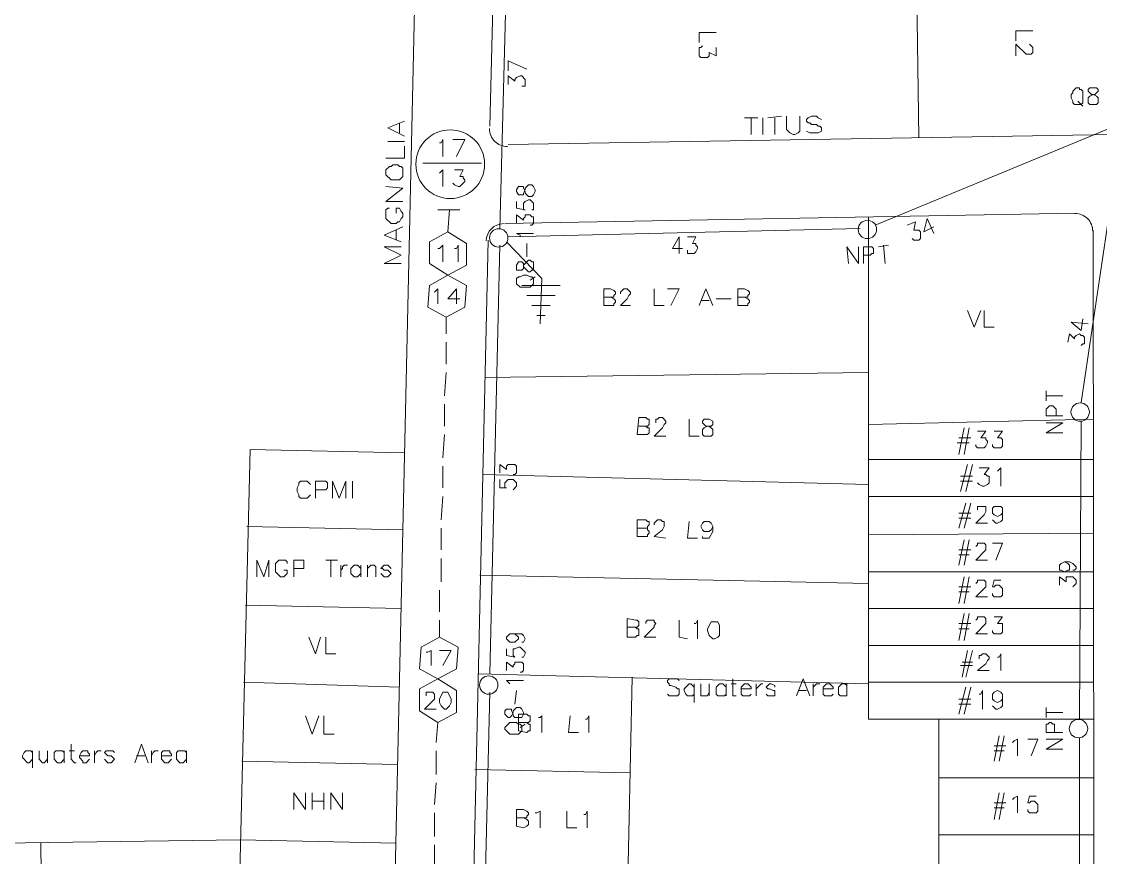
# Model space of a CAD drawing. Header units: millimetres. Extents: x 5.9 to 40.1, y 2 to 30.5.
# Drawn here: x 23.906 to 26.885, y 12.857 to 15.166 of the extents above; entities that cross this region are included whole.
import ezdxf

# ---------------------------------------------------------------- set-up
doc = ezdxf.new("R2010")
doc.units = ezdxf.units.MM
for name, color, linetype, true_color in [('PDF_S31$Cable-565', 23, 'Continuous', 0xdd8a6e), ('PDF_S31$LOTS', 254, 'Continuous', 0xdcdcdc), ('PDF_S31$ROAD', 8, 'Continuous', 0x808080), ('PDF_S31$SDU', 157, 'Continuous', 0x396472), ('PDF_S31$Symbols-EndOfLine', 15, 'Continuous', 0x954a4a), ('PDF_S31$Symbols-Ground', 12, 'Continuous', 0xb80000)]:
    doc.layers.add(name, color=color, linetype=linetype, true_color=true_color)
for name, color, linetype in [('PDF_S31$NAME-LANDMARK', 7, 'Continuous'), ('PDF_S31$NAME-ROAD', 7, 'Continuous'), ('PDF_S31$Passives-TapOffs', 7, 'Continuous'), ('PDF_S31$POLE', 7, 'Continuous'), ('PDF_S31$STRAND', 7, 'Continuous'), ('PDF_S31$Symbols-SelfTerminating', 7, 'Continuous')]:
    doc.layers.add(name, color=color, linetype=linetype)

msp = doc.modelspace()

# ---------------------------------------------------------------- linework, layer by layer
at = {"layer": 'PDF_S31$Cable-565', "lineweight": 13}
for points in [[(25.0787, 14.3033), (25.0787, 14.3496)], [(25.0787, 14.22), (25.0787, 14.2802)], [(25.0741, 14.1321), (25.0787, 14.1969)], [(25.0741, 14.0489), (25.0741, 14.109)], [(25.0695, 13.9609), (25.0741, 14.0257)], [(25.0695, 13.8777), (25.0695, 13.9378)], [(25.0648, 13.7897), (25.0695, 13.8545)], [(25.0648, 13.7065), (25.0648, 13.7666)], [(25.0648, 13.6185), (25.0648, 13.6833)], [(25.0602, 13.5353), (25.0602, 13.5954)], [(25.0602, 13.4658), (25.0602, 13.5121)], [(25.0509, 13.1743), (25.0556, 13.2299)], [(25.0509, 13.0864), (25.0509, 13.1512)], [(25.0463, 13.0031), (25.0509, 13.0633)], [(25.0463, 12.9152), (25.0463, 12.98)], [(25.0463, 12.8319), (25.0463, 12.8921)]]:
    msp.add_lwpolyline(points, dxfattribs=at)
at = {"layer": 'PDF_S31$LOTS', "lineweight": 0}
for points in [[(26.3835, 14.8447), (26.3743, 15.4971)], [(26.2447, 14.6272), (26.2447, 13.2391), (26.8647, 13.2391)], [(26.2447, 14.1969), (25.1851, 14.183)], [(26.8647, 14.0674), (26.2447, 14.0535)], [(24.5003, 12.4757), (24.5373, 13.9841), (24.963, 13.9748)], [(26.8647, 13.9563), (26.2447, 13.9563)], [(25.1805, 13.9147), (26.2447, 13.8869)], [(26.8647, 13.8545), (26.2447, 13.8545)], [(24.9584, 13.762), (24.5281, 13.7712)], [(26.8647, 13.7527), (26.2447, 13.7481)], [(26.8647, 13.6463), (26.2447, 13.6463)], [(25.1712, 13.637), (26.2447, 13.6139)], [(24.9538, 13.5445), (24.5235, 13.5538)], [(26.8647, 13.5445), (26.2447, 13.5445)], [(26.8647, 13.4427), (26.2447, 13.4427)], [(25.1666, 13.3641), (26.2447, 13.3363)], [(25.5692, 12.2998), (25.583, 12.9245), (25.5923, 13.3548)], [(24.9491, 13.327), (24.5188, 13.3409)], [(26.8647, 13.3409), (26.2447, 13.3409)], [(26.439, 13.2391), (26.439, 11.0135), (26.1244, 11.0135), (26.1429, 10.2732)], [(24.9445, 13.1142), (24.5142, 13.1234)], [(25.1574, 13.1003), (25.5877, 13.0911)], [(26.8647, 13.0772), (26.439, 13.0772)], [(24.9399, 12.8967), (24.5096, 12.906), (22.8577, 12.8828)], [(26.8647, 12.9199), (26.439, 12.9199)], [(23.9636, 12.471), (23.959, 12.8967)]]:
    msp.add_lwpolyline(points, dxfattribs=at)
at = {"layer": 'PDF_S31$NAME-LANDMARK', "lineweight": 0}
for points in [[(25.6895, 13.3085), (25.6941, 13.3039), (25.7172, 13.3039), (25.7219, 13.3085), (25.7219, 13.3224), (25.7172, 13.3224), (25.7126, 13.327), (25.6987, 13.3317), (25.6941, 13.3317), (25.6941, 13.3363), (25.6895, 13.3409), (25.6895, 13.3455), (25.6941, 13.3502), (25.7172, 13.3502), (25.7219, 13.3455)], [(25.8792, 13.3039), (25.8699, 13.3039), (25.8699, 13.3502)], [(26.0458, 13.3039), (26.0643, 13.3502), (26.0828, 13.3039)], [(25.7635, 13.3085), (25.7589, 13.3039), (25.745, 13.3039), (25.7404, 13.3085), (25.7357, 13.3178), (25.7357, 13.3224), (25.7496, 13.3363), (25.7542, 13.3363), (25.7635, 13.327)], [(25.7635, 13.2854), (25.7635, 13.3363)], [(25.8051, 13.3132), (25.8005, 13.3039), (25.782, 13.3039), (25.782, 13.3363)], [(25.8051, 13.3039), (25.8051, 13.3363)], [(25.8514, 13.3085), (25.8468, 13.3039), (25.8283, 13.3039), (25.8237, 13.3085), (25.8237, 13.327), (25.8329, 13.3363), (25.8422, 13.3363), (25.8514, 13.327)], [(25.8514, 13.3039), (25.8514, 13.3363)], [(25.8792, 13.3363), (25.8653, 13.3363)], [(25.9208, 13.3085), (25.9162, 13.3039), (25.8977, 13.3039), (25.8931, 13.3085), (25.8931, 13.3224), (25.8931, 13.327), (25.9023, 13.3363), (25.9116, 13.3363), (25.9208, 13.327), (25.9208, 13.3224), (25.8931, 13.3224)], [(25.9347, 13.3039), (25.9347, 13.3363)], [(25.9347, 13.3224), (25.9486, 13.3363), (25.9532, 13.3363)], [(25.9625, 13.3085), (25.9671, 13.3039), (25.9856, 13.3039), (25.9856, 13.3178), (25.981, 13.3178), (25.9717, 13.3224), (25.9671, 13.3224), (25.9625, 13.327), (25.9717, 13.3363), (25.9763, 13.3363), (25.9856, 13.3317), (25.9856, 13.327)], [(26.092, 13.3039), (26.092, 13.3363)], [(26.092, 13.3224), (26.092, 13.327), (26.1013, 13.3363), (26.1105, 13.3363)], [(26.1475, 13.3085), (26.1429, 13.3039), (26.1244, 13.3039), (26.1198, 13.3085), (26.1198, 13.3224), (26.1198, 13.327), (26.129, 13.3363), (26.1383, 13.3363), (26.1475, 13.327), (26.1475, 13.3224), (26.1198, 13.3224)], [(26.1846, 13.3039), (26.1661, 13.3039), (26.1614, 13.3085), (26.1614, 13.327), (26.1707, 13.3363), (26.1799, 13.3363), (26.1846, 13.3317), (26.1846, 13.327)], [(26.1846, 13.3085), (26.1846, 13.3039), (26.1846, 13.3363)], [(26.0735, 13.3178), (26.0504, 13.3178)], [(24.0561, 13.1188), (24.0515, 13.1188), (24.0423, 13.1281), (24.0423, 13.1697)], [(24.2181, 13.1188), (24.2366, 13.1697), (24.2551, 13.1188)], [(23.9358, 13.1281), (23.9266, 13.1188), (23.922, 13.1188), (23.9081, 13.1327), (23.9081, 13.1373), (23.9127, 13.1466), (23.9173, 13.1512), (23.9312, 13.1512), (23.9358, 13.1466)], [(23.9358, 13.1049), (23.9358, 13.1512)], [(23.9775, 13.1281), (23.9682, 13.1188), (23.9636, 13.1188), (23.9543, 13.1281), (23.9543, 13.1512)], [(23.9775, 13.1188), (23.9775, 13.1512)], [(24.0237, 13.1281), (24.0145, 13.1188), (24.0052, 13.1188), (23.996, 13.1281), (23.996, 13.1466), (24.0006, 13.1512), (24.0191, 13.1512), (24.0237, 13.1466)], [(24.0237, 13.1188), (24.0237, 13.1512)], [(24.0515, 13.1512), (24.0376, 13.1512)], [(24.0932, 13.1281), (24.0839, 13.1188), (24.0746, 13.1188), (24.0746, 13.1234), (24.0654, 13.1327), (24.0654, 13.1373), (24.07, 13.1466), (24.0746, 13.1512), (24.0885, 13.1512), (24.0885, 13.1466), (24.0932, 13.142), (24.0932, 13.1373), (24.0654, 13.1373)], [(24.107, 13.1188), (24.107, 13.1512)], [(24.107, 13.1373), (24.1117, 13.1466), (24.1163, 13.1512), (24.1255, 13.1512)], [(24.1348, 13.1281), (24.144, 13.1188), (24.1533, 13.1188), (24.1626, 13.1281), (24.1533, 13.1373), (24.144, 13.1373), (24.1348, 13.1466), (24.1394, 13.1512), (24.1579, 13.1512), (24.1626, 13.1466)], [(24.2644, 13.1188), (24.2644, 13.1512)], [(24.2644, 13.1373), (24.269, 13.1466), (24.2736, 13.1512), (24.2829, 13.1512)], [(24.3199, 13.1281), (24.3106, 13.1188), (24.3014, 13.1188), (24.2921, 13.1281), (24.2921, 13.1373), (24.2921, 13.1466), (24.2967, 13.1512), (24.3152, 13.1512), (24.3152, 13.1466), (24.3199, 13.142), (24.3199, 13.1373), (24.2921, 13.1373)], [(24.3615, 13.1281), (24.3523, 13.1188), (24.343, 13.1188), (24.3338, 13.1281), (24.3338, 13.1466), (24.3384, 13.1512), (24.3569, 13.1512), (24.3615, 13.1466)], [(24.3615, 13.1188), (24.3615, 13.1512)], [(24.2458, 13.1373), (24.2227, 13.1373)]]:
    msp.add_lwpolyline(points, dxfattribs=at)
at = {"layer": 'PDF_S31$NAME-ROAD', "lineweight": 9}
for points in [[(25.9393, 14.9002), (25.9023, 14.9002)], [(25.9208, 14.854), (25.9208, 14.9002)], [(25.9532, 14.854), (25.9532, 14.9002)], [(26.0041, 14.9048), (25.9671, 14.9002)], [(25.9856, 14.854), (25.9856, 14.9002)], [(26.055, 14.9048), (26.055, 14.8632), (26.0504, 14.8586), (26.0411, 14.854), (26.0365, 14.854), (26.0272, 14.8586), (26.018, 14.8678), (26.018, 14.9048)], [(26.1152, 14.8956), (26.1059, 14.9002), (26.1013, 14.9048), (26.0874, 14.9048), (26.0781, 14.9002), (26.0735, 14.8956), (26.0735, 14.891), (26.0781, 14.8863), (26.0828, 14.8863), (26.0874, 14.8817), (26.1013, 14.8817), (26.1059, 14.8771), (26.1105, 14.8771), (26.1152, 14.8725), (26.1152, 14.8632), (26.1059, 14.8586), (26.0828, 14.8586), (26.0735, 14.8632)], [(24.963, 14.8493), (24.9168, 14.8725), (24.963, 14.891)], [(24.9491, 14.8863), (24.9491, 14.8586)], [(24.963, 14.8216), (24.963, 14.7892), (24.9121, 14.7892)], [(24.963, 14.8354), (24.9168, 14.8354)], [(24.9584, 14.6689), (24.9121, 14.6689), (24.9584, 14.7059), (24.9121, 14.7105)], [(24.9399, 14.6365), (24.9399, 14.6504), (24.9491, 14.6504), (24.9538, 14.6411), (24.9584, 14.6365), (24.9584, 14.6272), (24.9538, 14.6226), (24.9491, 14.6133), (24.9445, 14.6133), (24.9399, 14.6087), (24.926, 14.6087), (24.9121, 14.6226), (24.9121, 14.6457), (24.9168, 14.6504), (24.9214, 14.6504)], [(24.9538, 14.5578), (24.9075, 14.5763), (24.9584, 14.5995)], [(24.9399, 14.5902), (24.9399, 14.5624)], [(24.9538, 14.4977), (24.9075, 14.4977), (24.9538, 14.5208), (24.9075, 14.5439), (24.9538, 14.5439)]]:
    msp.add_lwpolyline(points, dxfattribs=at)
msp.add_lwpolyline([(24.9121, 14.7429), (24.9121, 14.7568), (24.9214, 14.766), (24.926, 14.766), (24.9306, 14.7707), (24.9445, 14.7707), (24.9491, 14.766), (24.9538, 14.766), (24.9584, 14.7614), (24.9584, 14.7383), (24.9491, 14.729), (24.926, 14.729)], close=True, dxfattribs=at)
at = {"layer": 'PDF_S31$Passives-TapOffs', "lineweight": 9}
for points in [[(25.0324, 14.5578), (25.0833, 14.5856), (25.1342, 14.5532), (25.1342, 14.493), (25.0833, 14.4653), (25.0324, 14.4977)], [(25.0324, 14.4375), (25.0833, 14.4653), (25.1342, 14.4375), (25.1296, 14.3774), (25.0787, 14.3496), (25.0278, 14.3774)], [(25.0093, 13.4381), (25.0602, 13.4658), (25.1111, 13.4381), (25.1065, 13.3779), (25.0556, 13.3502), (25.0047, 13.3779)], [(25.0047, 13.3224), (25.0556, 13.3502), (25.1065, 13.3178), (25.1065, 13.2576), (25.0556, 13.2299), (25.0047, 13.2623)], [(25.0695, 13.3132), (25.0833, 13.3132), (25.0926, 13.2946), (25.0926, 13.2854), (25.088, 13.2761), (25.0787, 13.2669), (25.0741, 13.2669), (25.0648, 13.2761), (25.0602, 13.2854), (25.0602, 13.2946)]]:
    msp.add_lwpolyline(points, close=True, dxfattribs=at)
for points in [[(25.0556, 14.5393), (25.0602, 14.5393), (25.0695, 14.5486), (25.0695, 14.5023)], [(25.1018, 14.5393), (25.1065, 14.5393), (25.1111, 14.5486), (25.1111, 14.5023)], [(25.0463, 14.419), (25.0556, 14.4283), (25.0556, 14.3866)], [(25.1157, 14.4005), (25.0833, 14.4005), (25.1065, 14.4283), (25.1065, 14.3866)], [(25.0232, 13.4242), (25.0278, 13.4242), (25.0371, 13.4288), (25.0371, 13.3872)], [(25.0602, 13.4288), (25.0926, 13.4288), (25.0695, 13.3872)], [(25.0232, 13.3039), (25.0232, 13.3132), (25.0417, 13.3132), (25.0463, 13.3085), (25.0463, 13.2946), (25.0186, 13.2669), (25.0509, 13.2669)]]:
    msp.add_lwpolyline(points, dxfattribs=at)
at = {"layer": 'PDF_S31$POLE', "lineweight": 0}
for points in [[(26.8185, 14.9835), (26.8277, 14.9835), (26.8277, 14.9789), (26.8323, 14.9789), (26.837, 14.9743), (26.837, 14.9419), (26.8323, 14.9372), (26.8138, 14.9372), (26.8092, 14.9419), (26.8092, 14.9465), (26.8046, 14.9557), (26.8046, 14.965), (26.8092, 14.9696), (26.8092, 14.9743)], [(26.8555, 14.9835), (26.874, 14.9835), (26.8786, 14.9789), (26.8786, 14.9743), (26.8694, 14.965), (26.8647, 14.965), (26.8555, 14.9604), (26.8509, 14.9557), (26.8509, 14.9419), (26.8555, 14.9372), (26.874, 14.9372), (26.8786, 14.9419), (26.8786, 14.9557), (26.874, 14.9604), (26.8647, 14.965), (26.8601, 14.965), (26.8509, 14.9743), (26.8509, 14.9789)], [(25.273, 14.6966), (25.273, 14.7013), (25.2777, 14.7105), (25.2915, 14.7105), (25.2915, 14.7059), (25.2962, 14.6966), (25.2962, 14.692), (25.3054, 14.6828), (25.3147, 14.6828), (25.3193, 14.6874), (25.3239, 14.6966), (25.3239, 14.7013), (25.3193, 14.7105), (25.3147, 14.7151), (25.3054, 14.7151), (25.2962, 14.7059), (25.2962, 14.7013), (25.2915, 14.692), (25.2915, 14.6874), (25.2777, 14.6874)], [(25.273, 14.4792), (25.273, 14.493), (25.2777, 14.5023), (25.2869, 14.5023), (25.2915, 14.4977), (25.2915, 14.4884), (25.3054, 14.4745), (25.3101, 14.4745), (25.3147, 14.4792), (25.3193, 14.4792), (25.3193, 14.5023), (25.3147, 14.5023), (25.3101, 14.5069), (25.3054, 14.5069), (25.2915, 14.493), (25.2915, 14.4838), (25.2869, 14.4792)], [(25.273, 14.4421), (25.273, 14.456), (25.2777, 14.4607), (25.2823, 14.4607), (25.2915, 14.4653), (25.3008, 14.4653), (25.3101, 14.4607), (25.3147, 14.4607), (25.3193, 14.456), (25.3193, 14.4421), (25.3101, 14.4329), (25.2823, 14.4329)], [(25.2407, 13.253), (25.2407, 13.2623), (25.2453, 13.2669), (25.2592, 13.2669), (25.2592, 13.2623), (25.2638, 13.253), (25.2638, 13.2484), (25.2684, 13.2438), (25.2869, 13.2438), (25.2915, 13.253), (25.2915, 13.2576), (25.2869, 13.2669), (25.2823, 13.2715), (25.273, 13.2715), (25.2638, 13.2623), (25.2638, 13.2576), (25.2592, 13.2484), (25.2545, 13.2438), (25.2499, 13.2438)], [(25.2407, 13.2114), (25.2407, 13.216), (25.2545, 13.2299), (25.273, 13.2299), (25.2777, 13.2252), (25.2823, 13.2252), (25.2869, 13.2206), (25.2869, 13.2067), (25.2777, 13.1975), (25.2545, 13.1975)]]:
    msp.add_lwpolyline(points, close=True, dxfattribs=at)
for points in [[(26.837, 14.9326), (26.8231, 14.9465)], [(25.273, 14.6689), (25.273, 14.6504), (25.2962, 14.6457), (25.2915, 14.6457), (25.2915, 14.6642), (25.2962, 14.6689), (25.3054, 14.6735), (25.3101, 14.6735), (25.3193, 14.6642), (25.3193, 14.6457), (25.3147, 14.6457)], [(25.273, 14.6087), (25.273, 14.6319), (25.2915, 14.618), (25.2915, 14.6226), (25.2962, 14.6272), (25.2962, 14.6319), (25.3101, 14.6319), (25.3147, 14.6272), (25.3193, 14.6272), (25.3193, 14.6087), (25.3147, 14.6041), (25.3101, 14.6041)], [(25.2823, 14.5717), (25.2823, 14.5763), (25.273, 14.581), (25.3193, 14.581)], [(25.3008, 14.5532), (25.3008, 14.5162)], [(26.1892, 14.4977), (26.1846, 14.5439), (26.2169, 14.4977), (26.2169, 14.5439)], [(26.2308, 14.4977), (26.2308, 14.5439), (26.254, 14.5439), (26.2586, 14.5393), (26.2586, 14.5254), (26.254, 14.5254), (26.2493, 14.5208), (26.2308, 14.5208)], [(26.3002, 14.5486), (26.2725, 14.5439)], [(26.291, 14.4977), (26.2864, 14.5486)], [(25.3239, 14.4607), (25.3101, 14.4514)], [(26.7352, 14.146), (26.7352, 14.1183)], [(26.7814, 14.1321), (26.7352, 14.1321)], [(26.7814, 14.0766), (26.7352, 14.0766), (26.7352, 14.0951), (26.7444, 14.1044), (26.7537, 14.1044), (26.7629, 14.0951), (26.7629, 14.0766)], [(26.7814, 14.0303), (26.7352, 14.0303), (26.7814, 14.0581), (26.7352, 14.0581)], [(25.2684, 13.4751), (25.2545, 13.4751), (25.2453, 13.4658), (25.2453, 13.4612), (25.2545, 13.452), (25.2684, 13.452), (25.2777, 13.4612), (25.2777, 13.4658), (25.2684, 13.4751), (25.2869, 13.4751), (25.2915, 13.4705), (25.2962, 13.4612), (25.2915, 13.452), (25.2869, 13.452)], [(25.2869, 13.4103), (25.2915, 13.4103), (25.2962, 13.4196), (25.2962, 13.4242), (25.2823, 13.4381), (25.2777, 13.4381), (25.2684, 13.4335), (25.2638, 13.4335), (25.2638, 13.4149), (25.2684, 13.4103), (25.2453, 13.4149), (25.2453, 13.4335)], [(25.2453, 13.3733), (25.2453, 13.3964), (25.2638, 13.3826), (25.2638, 13.3872), (25.2684, 13.3918), (25.2684, 13.3964), (25.2869, 13.3964), (25.2915, 13.3918), (25.2915, 13.3733), (25.2869, 13.3687), (25.2823, 13.3687)], [(25.2545, 13.3363), (25.2453, 13.3455), (25.2915, 13.3455)], [(25.273, 13.3178), (25.2684, 13.2808)], [(26.7352, 13.2715), (26.7352, 13.2438)], [(26.7814, 13.2576), (26.7352, 13.2576)], [(26.7814, 13.2021), (26.7352, 13.2021), (26.7352, 13.2252), (26.7398, 13.2252), (26.7444, 13.2299), (26.7491, 13.2299), (26.7537, 13.2252), (26.7583, 13.2252), (26.7583, 13.2021)], [(25.2962, 13.2252), (25.2823, 13.216)], [(26.7814, 13.1558), (26.7352, 13.1558), (26.7814, 13.1836), (26.7352, 13.1836)]]:
    msp.add_lwpolyline(points, dxfattribs=at)
for centre in [(26.2416, 14.5919), (25.2236, 14.5687), (26.8293, 14.0875), (25.1959, 13.3333), (26.8246, 13.213)]:
    msp.add_circle(centre, 0.0254, dxfattribs=at)
at = {"layer": 'PDF_S31$ROAD', "lineweight": 0}
for points in [[(25.199, 14.8771), (25.2499, 16.8898)], [(24.9306, 12.5266), (25.0278, 16.8482)], [(25.2499, 14.8262), (28.313, 14.8771)], [(25.2407, 14.6087), (26.8185, 14.6365)], [(26.8647, 14.5902), (26.8694, 10.338)], [(25.1435, 12.3322), (25.1944, 14.5624)]]:
    msp.add_lwpolyline(points, dxfattribs=at)
for centre, start, end in [((25.2468, 14.8695), 178.6652, 270.9503), ((26.8154, 14.5872), 0.0439, 90.9502), ((25.2375, 14.5595), 90.9503, 178.6652)]:
    msp.add_arc(centre, 0.0486, start, end, dxfattribs=at)
at = {"layer": 'PDF_S31$SDU', "lineweight": 0}
for points in [[(25.7774, 15.1084), (25.7774, 15.1362), (25.8237, 15.1362)], [(26.6519, 15.1131), (26.6519, 15.1408), (26.6982, 15.1408)], [(25.8237, 15.0946), (25.8237, 15.0714), (25.8051, 15.0807), (25.8051, 15.0714), (25.8005, 15.0668), (25.782, 15.0668), (25.7774, 15.0714), (25.7774, 15.0946), (25.782, 15.0946), (25.7866, 15.0992)], [(26.6889, 15.1038), (26.6982, 15.0946), (26.6982, 15.0807), (26.6935, 15.076), (26.6797, 15.076), (26.6519, 15.1038), (26.6519, 15.0714)], [(25.5322, 14.4051), (25.5414, 14.4005), (25.546, 14.3959), (25.546, 14.3912), (25.5414, 14.3866), (25.5414, 14.382), (25.5136, 14.382), (25.5136, 14.4283), (25.5322, 14.4283), (25.5414, 14.4236), (25.546, 14.419), (25.546, 14.4144), (25.5414, 14.4098), (25.5414, 14.4051), (25.5136, 14.4051)], [(25.5599, 14.4144), (25.5599, 14.419), (25.5692, 14.4283), (25.5784, 14.4283), (25.5877, 14.419), (25.5877, 14.4144), (25.583, 14.4098), (25.5784, 14.4005), (25.5599, 14.382), (25.5877, 14.382)], [(25.6802, 14.382), (25.6525, 14.382), (25.6525, 14.4283)], [(25.6895, 14.4283), (25.7219, 14.4283), (25.6987, 14.382)], [(25.7774, 14.382), (25.7959, 14.4283), (25.8144, 14.382)], [(25.9023, 14.4051), (25.9116, 14.4005), (25.9162, 14.3959), (25.9162, 14.3912), (25.9116, 14.3866), (25.9116, 14.382), (25.8838, 14.382), (25.8838, 14.4283), (25.9023, 14.4283), (25.9116, 14.4236), (25.9162, 14.419), (25.9162, 14.4144), (25.9116, 14.4098), (25.9116, 14.4051), (25.8838, 14.4051)], [(25.8051, 14.3959), (25.782, 14.3959)], [(25.8653, 14.4005), (25.8237, 14.4005)], [(26.5547, 14.3681), (26.5362, 14.3218), (26.5177, 14.3681)], [(26.5917, 14.3218), (26.564, 14.3218), (26.564, 14.3681)], [(25.6293, 14.0489), (25.6339, 14.0442), (25.6386, 14.0442), (25.6386, 14.0303), (25.6339, 14.0257), (25.6062, 14.0257), (25.6108, 14.072), (25.6293, 14.072), (25.6339, 14.0674), (25.6386, 14.0674), (25.6386, 14.0535), (25.6339, 14.0489), (25.6108, 14.0489)], [(25.6571, 14.0581), (25.6571, 14.0674), (25.6617, 14.0674), (25.6663, 14.072), (25.6756, 14.072), (25.6848, 14.0627), (25.6848, 14.0581), (25.6802, 14.0535), (25.6756, 14.0442), (25.6525, 14.0211), (25.6848, 14.0211)], [(25.7774, 14.0211), (25.7496, 14.0211), (25.7496, 14.0674)], [(26.4946, 13.9702), (26.5085, 14.0442)], [(26.5085, 13.9702), (26.5223, 14.0442)], [(26.5455, 14.035), (26.5686, 14.035), (26.5547, 14.0165), (26.5686, 14.0165), (26.5686, 14.0118), (26.5732, 14.0072), (26.5732, 14.0026), (26.5686, 13.9933), (26.564, 13.9887), (26.5455, 13.9887), (26.5408, 13.9933), (26.5408, 13.998)], [(26.5917, 14.035), (26.6149, 14.035), (26.601, 14.0165), (26.6102, 14.0165), (26.6149, 14.0118), (26.6149, 13.9933), (26.6102, 13.9887), (26.5917, 13.9887), (26.5871, 13.9933), (26.5871, 13.998)], [(26.527, 14.0165), (26.4946, 14.0165)], [(26.5223, 14.0026), (26.4899, 14.0026)], [(26.4992, 13.8684), (26.5177, 13.9424)], [(26.5131, 13.8684), (26.5316, 13.9424)], [(26.5501, 13.9332), (26.5779, 13.9332), (26.564, 13.9147), (26.5686, 13.9147), (26.5732, 13.91), (26.5779, 13.91), (26.5779, 13.8915), (26.5732, 13.8869), (26.564, 13.8823), (26.5593, 13.8823), (26.5501, 13.8869), (26.5455, 13.8915)], [(26.601, 13.9239), (26.6102, 13.9332), (26.6102, 13.8823)], [(24.7039, 13.8591), (24.6947, 13.8499), (24.6762, 13.8499), (24.6715, 13.8545), (24.6715, 13.8591), (24.6669, 13.8684), (24.6669, 13.8777), (24.6715, 13.8869), (24.6715, 13.8915), (24.6762, 13.8962), (24.6947, 13.8962), (24.7039, 13.8869)], [(24.7178, 13.8499), (24.7178, 13.8962), (24.7456, 13.8962), (24.7502, 13.8915), (24.7502, 13.8777), (24.7456, 13.873), (24.7178, 13.873)], [(24.7641, 13.8499), (24.7641, 13.8962), (24.7826, 13.8499), (24.8011, 13.8962), (24.8011, 13.8499)], [(24.8196, 13.8499), (24.8196, 13.8962)], [(26.5316, 13.91), (26.4992, 13.91)], [(26.5316, 13.8962), (26.4992, 13.8962)], [(26.4946, 13.7666), (26.5131, 13.836)], [(26.5085, 13.7666), (26.527, 13.836)], [(26.5455, 13.8175), (26.5455, 13.8268), (26.5686, 13.8268), (26.5686, 13.8129), (26.564, 13.8036), (26.5408, 13.7805), (26.5732, 13.7805)], [(26.6149, 13.8082), (26.6149, 13.8221), (26.6102, 13.8268), (26.5917, 13.8268), (26.5871, 13.8221), (26.5871, 13.8082), (26.5917, 13.8036), (26.601, 13.799), (26.6102, 13.8036), (26.6149, 13.8082), (26.6149, 13.7897), (26.6102, 13.7851), (26.601, 13.7805), (26.5964, 13.7805), (26.5871, 13.7897)], [(26.527, 13.8082), (26.4946, 13.8082)], [(25.6293, 13.7666), (25.6339, 13.7666), (25.6339, 13.762), (25.6386, 13.7573), (25.6386, 13.7527), (25.6339, 13.7481), (25.6339, 13.7435), (25.6062, 13.7435), (25.6062, 13.7897), (25.6293, 13.7897), (25.6339, 13.7851), (25.6386, 13.7851), (25.6386, 13.7759), (25.6339, 13.7712), (25.6339, 13.7666), (25.6062, 13.7666)], [(25.6525, 13.7759), (25.6525, 13.7805), (25.6617, 13.7897), (25.671, 13.7897), (25.6756, 13.7851), (25.6802, 13.7851), (25.6802, 13.7712), (25.6756, 13.762), (25.6525, 13.7435), (25.6848, 13.7388)], [(25.7728, 13.7388), (25.745, 13.7388), (25.7496, 13.7851)], [(25.8144, 13.7712), (25.8144, 13.7573), (25.8051, 13.7388), (25.7866, 13.7388), (25.7866, 13.7435)], [(26.527, 13.7944), (26.4946, 13.7944)], [(26.4946, 13.6648), (26.5085, 13.7342)], [(26.527, 13.7065), (26.4946, 13.7065)], [(26.5085, 13.6648), (26.5223, 13.7342)], [(26.5732, 13.6787), (26.5408, 13.6787), (26.5686, 13.7065), (26.5686, 13.7203), (26.564, 13.725), (26.5455, 13.725), (26.5455, 13.7203), (26.5408, 13.7157)], [(26.5871, 13.725), (26.6149, 13.725), (26.5964, 13.6787)], [(24.5559, 13.6324), (24.5559, 13.6787), (24.5744, 13.6324), (24.5882, 13.6787), (24.5882, 13.6324)], [(24.6299, 13.6509), (24.6391, 13.6509), (24.6391, 13.6417), (24.6299, 13.6324), (24.6206, 13.6324), (24.6067, 13.6463), (24.6067, 13.6694), (24.616, 13.6787), (24.6345, 13.6787), (24.6391, 13.6741), (24.6391, 13.6694)], [(24.6576, 13.6324), (24.6576, 13.6787), (24.6854, 13.6787), (24.6854, 13.6556), (24.6576, 13.6556)], [(24.7779, 13.6787), (24.7456, 13.6787)], [(24.7594, 13.6324), (24.7594, 13.6787)], [(26.5223, 13.6926), (26.4946, 13.6926)], [(24.7872, 13.6324), (24.7872, 13.6648)], [(24.7872, 13.6509), (24.7918, 13.6556), (24.7918, 13.6602), (24.7965, 13.6648), (24.8057, 13.6648)], [(24.8427, 13.6417), (24.8335, 13.6324), (24.8242, 13.6324), (24.815, 13.6417), (24.815, 13.6556), (24.8242, 13.6648), (24.8335, 13.6648), (24.8427, 13.6556)], [(24.8427, 13.6324), (24.8427, 13.6648)], [(24.8612, 13.6324), (24.8612, 13.6648)], [(24.8612, 13.6556), (24.8705, 13.6648), (24.8797, 13.6648), (24.8844, 13.6602), (24.8844, 13.6324)], [(24.8983, 13.6417), (24.9075, 13.6324), (24.9168, 13.6324), (24.926, 13.6417), (24.9168, 13.6509), (24.9075, 13.6509), (24.9029, 13.6556), (24.8983, 13.6556), (24.9075, 13.6648), (24.9168, 13.6648), (24.926, 13.6556)], [(26.4946, 13.5584), (26.5085, 13.6324)], [(26.5085, 13.5584), (26.5223, 13.6324)], [(26.5732, 13.5769), (26.5408, 13.5769), (26.5686, 13.6047), (26.5686, 13.6185), (26.564, 13.6232), (26.5455, 13.6232), (26.5455, 13.6185), (26.5408, 13.6139)], [(26.5871, 13.5861), (26.5871, 13.5815), (26.5917, 13.5769), (26.6102, 13.5769), (26.6149, 13.5815), (26.6149, 13.6), (26.6056, 13.6093), (26.5964, 13.6093), (26.5917, 13.6047), (26.5871, 13.6047), (26.5917, 13.6232), (26.6102, 13.6232)], [(26.527, 13.6047), (26.4946, 13.6047)], [(26.5223, 13.5908), (26.4946, 13.5908)], [(26.4946, 13.4566), (26.5085, 13.5306)], [(26.5085, 13.4566), (26.5223, 13.5306)], [(25.6016, 13.4936), (25.6062, 13.489), (25.6108, 13.489), (25.6108, 13.4705), (25.6062, 13.4705), (25.6016, 13.4658), (25.5784, 13.4658), (25.5784, 13.5167), (25.6016, 13.5121), (25.6062, 13.5121), (25.6108, 13.5075), (25.6108, 13.4982), (25.6062, 13.4936), (25.5784, 13.4936)], [(25.6293, 13.5029), (25.6293, 13.5075), (25.6339, 13.5121), (25.6525, 13.5121), (25.6525, 13.5075), (25.6571, 13.5029), (25.6525, 13.4982), (25.6525, 13.4936), (25.6247, 13.4658), (25.6571, 13.4658)], [(25.745, 13.4612), (25.7219, 13.4658), (25.7219, 13.5121)], [(25.7635, 13.5029), (25.7681, 13.5029), (25.7728, 13.5121), (25.7728, 13.4612)], [(26.527, 13.5029), (26.4946, 13.5029)], [(26.5732, 13.4751), (26.5408, 13.4751), (26.5686, 13.5029), (26.5686, 13.5167), (26.564, 13.5214), (26.5455, 13.5214), (26.5455, 13.5167), (26.5408, 13.5121)], [(26.5917, 13.5214), (26.6149, 13.5214), (26.601, 13.5029), (26.6149, 13.5029), (26.6149, 13.4797), (26.6102, 13.4751), (26.5917, 13.4751), (26.5871, 13.4797), (26.5871, 13.4844)], [(26.5223, 13.489), (26.4946, 13.489)], [(24.7317, 13.4658), (24.7178, 13.4196), (24.6993, 13.4658)], [(24.7733, 13.4196), (24.7456, 13.4196), (24.7456, 13.4658)], [(26.5038, 13.3548), (26.5177, 13.4288)], [(26.5131, 13.3548), (26.5316, 13.4288)], [(26.5501, 13.4057), (26.5501, 13.4149), (26.5547, 13.4149), (26.5593, 13.4196), (26.5686, 13.4196), (26.5779, 13.4103), (26.5779, 13.4057), (26.5732, 13.4011), (26.5686, 13.3918), (26.5455, 13.3733), (26.5779, 13.3733)], [(26.601, 13.4103), (26.6056, 13.4103), (26.6102, 13.4196), (26.6102, 13.3733)], [(26.5316, 13.3872), (26.4992, 13.3872)], [(26.5316, 13.3964), (26.5038, 13.3964)], [(26.4946, 13.253), (26.5131, 13.327)], [(26.5085, 13.253), (26.527, 13.327)], [(26.527, 13.2946), (26.4946, 13.2946)], [(26.5501, 13.3085), (26.5547, 13.3085), (26.5593, 13.3178), (26.5593, 13.2669)], [(26.6149, 13.2946), (26.6149, 13.3085), (26.6102, 13.3132), (26.601, 13.3178), (26.5917, 13.3132), (26.5871, 13.3085), (26.5871, 13.2946), (26.5917, 13.29), (26.601, 13.2854), (26.6102, 13.29), (26.6149, 13.2946), (26.6149, 13.2761), (26.6102, 13.2715), (26.601, 13.2669), (26.5964, 13.2669), (26.5871, 13.2761)], [(26.527, 13.2808), (26.4946, 13.2808)], [(24.7271, 13.2484), (24.7085, 13.1975), (24.69, 13.2484)], [(24.7687, 13.1975), (24.7409, 13.1975), (24.7409, 13.2484)], [(25.3008, 13.2299), (25.3054, 13.2252), (25.3101, 13.2252), (25.3101, 13.2067), (25.3054, 13.2067), (25.3008, 13.2021), (25.2777, 13.2067), (25.2777, 13.253), (25.3008, 13.253), (25.3054, 13.2484), (25.3101, 13.2484), (25.3101, 13.2345), (25.3054, 13.2299), (25.2777, 13.2299)], [(25.3332, 13.2438), (25.3378, 13.2438), (25.3424, 13.2484), (25.3424, 13.2021)], [(25.4442, 13.2021), (25.4165, 13.2021), (25.4211, 13.2484)], [(25.4627, 13.2391), (25.4674, 13.2391), (25.472, 13.2484), (25.472, 13.2021)], [(26.5917, 13.1234), (26.6056, 13.1929)], [(26.6056, 13.1234), (26.6195, 13.1929)], [(26.6426, 13.1743), (26.6473, 13.179), (26.6565, 13.1836), (26.6565, 13.1373)], [(26.6843, 13.1836), (26.712, 13.1836), (26.6935, 13.1373)], [(26.6241, 13.1651), (26.5917, 13.1651)], [(26.6195, 13.1512), (26.5917, 13.1512)], [(24.6576, 12.9893), (24.6576, 13.0355), (24.69, 12.9893), (24.69, 13.0355)], [(24.7085, 12.9893), (24.7085, 13.0355)], [(24.7409, 12.9893), (24.7409, 13.0355)], [(24.7594, 12.9893), (24.7594, 13.0355), (24.7918, 12.9893), (24.7918, 13.0355)], [(26.5917, 12.9615), (26.6056, 13.0355)], [(26.6056, 12.9615), (26.6195, 13.0355)], [(26.6426, 13.017), (26.6473, 13.0217), (26.6565, 13.0263), (26.6565, 12.98)], [(26.6843, 12.9893), (26.6843, 12.9846), (26.6889, 12.98), (26.7074, 12.98), (26.712, 12.9846), (26.712, 13.0031), (26.7028, 13.0124), (26.6935, 13.0124), (26.6889, 13.0078), (26.6843, 13.0078), (26.6889, 13.0263), (26.7074, 13.0263)], [(24.7409, 13.0124), (24.7085, 13.0124)], [(26.6241, 13.0078), (26.5917, 13.0078)], [(26.6195, 12.9939), (26.5917, 12.9939)], [(25.2915, 12.9661), (25.3008, 12.9615), (25.3054, 12.9569), (25.3054, 12.9476), (25.3008, 12.943), (25.2915, 12.9384), (25.273, 12.943), (25.273, 12.9893), (25.2915, 12.9893), (25.3008, 12.9846), (25.3054, 12.98), (25.3054, 12.9754), (25.3008, 12.9708), (25.3008, 12.9661), (25.273, 12.9661)], [(25.3239, 12.98), (25.3286, 12.98), (25.3378, 12.9846), (25.3378, 12.9384)], [(25.4396, 12.9384), (25.4118, 12.9384), (25.4118, 12.9846)], [(25.4581, 12.9754), (25.4627, 12.9754), (25.4674, 12.9846), (25.4674, 12.9384)]]:
    msp.add_lwpolyline(points, dxfattribs=at)
for points in [[(25.7913, 14.0674), (25.8051, 14.0674), (25.8144, 14.0627), (25.8144, 14.0535), (25.8098, 14.0489), (25.8005, 14.0489), (25.7913, 14.0442), (25.7866, 14.0396), (25.7866, 14.0257), (25.7913, 14.0211), (25.8098, 14.0211), (25.8144, 14.0257), (25.8144, 14.0396), (25.8051, 14.0489), (25.7959, 14.0489), (25.7866, 14.0581), (25.7866, 14.0627)], [(25.8098, 13.762), (25.8051, 13.7573), (25.7913, 13.7573), (25.7866, 13.762), (25.782, 13.7712), (25.7866, 13.7805), (25.7913, 13.7851), (25.8051, 13.7851), (25.8098, 13.7805), (25.8144, 13.7712)], [(25.8098, 13.5075), (25.8283, 13.5075), (25.8329, 13.4982), (25.8329, 13.4705), (25.8283, 13.4658), (25.819, 13.4612), (25.8144, 13.4612), (25.8051, 13.4705), (25.8005, 13.4844), (25.8005, 13.489)]]:
    msp.add_lwpolyline(points, close=True, dxfattribs=at)
at = {"layer": 'PDF_S31$STRAND', "color": 254, "lineweight": 0, "true_color": 0xdcdcdc}
for points in [[(25.2499, 15.4693), (25.2268, 14.5948)], [(26.9249, 14.8771), (26.2632, 14.6041)], [(26.8323, 14.1136), (26.9434, 14.8632)], [(26.2216, 14.5948), (25.2499, 14.5717)], [(25.2268, 14.5486), (25.199, 13.3641)], [(26.8323, 14.0627), (26.8277, 13.2391)], [(25.199, 13.3132), (25.1759, 12.36)], [(26.8277, 13.1882), (26.8277, 12.124)]]:
    msp.add_lwpolyline(points, dxfattribs=at)
at = {"layer": 'PDF_S31$STRAND', "lineweight": 0}
for points in [[(25.2499, 15.0298), (25.2499, 15.0575), (25.3008, 15.0344)], [(25.2499, 14.9928), (25.2499, 15.0159), (25.2684, 15.002), (25.2684, 15.0066), (25.273, 15.0113), (25.2823, 15.0159), (25.2869, 15.0159), (25.2962, 15.0066), (25.2962, 14.9881), (25.2869, 14.9881)], [(26.3511, 14.6041), (26.3743, 14.6133), (26.3696, 14.5902), (26.3835, 14.5902), (26.3881, 14.5856), (26.3881, 14.5671), (26.3835, 14.5624), (26.3696, 14.5624), (26.365, 14.5671)], [(26.4252, 14.5995), (26.3974, 14.5856), (26.4067, 14.6226), (26.4252, 14.581)], [(25.7311, 14.5393), (25.7034, 14.5393), (25.7219, 14.5717), (25.7219, 14.5254)], [(25.745, 14.5717), (25.7681, 14.5717), (25.7589, 14.5532), (25.7681, 14.5532), (25.7681, 14.5486), (25.7728, 14.5439), (25.7728, 14.5393), (25.7681, 14.5301), (25.7635, 14.5254), (25.745, 14.5254), (25.745, 14.5347)], [(26.837, 14.345), (26.8323, 14.3126), (26.8046, 14.3357), (26.8509, 14.3311)], [(26.7953, 14.2802), (26.8, 14.3033), (26.8138, 14.2895), (26.8138, 14.2941), (26.8185, 14.2987), (26.8277, 14.3033), (26.8323, 14.2987), (26.837, 14.2987), (26.8416, 14.2941), (26.8416, 14.2756), (26.837, 14.2756), (26.8323, 14.2709)], [(25.2268, 13.9193), (25.2268, 13.9424), (25.2453, 13.9285), (25.2453, 13.9378), (25.2499, 13.9424), (25.2684, 13.9424), (25.273, 13.9378), (25.273, 13.9193), (25.2684, 13.9147), (25.2638, 13.9147)], [(25.2638, 13.873), (25.273, 13.8823), (25.273, 13.8915), (25.2638, 13.9008), (25.2499, 13.9008), (25.2407, 13.8915), (25.2407, 13.8777), (25.2453, 13.8777), (25.2268, 13.8777), (25.2268, 13.9008)], [(26.7861, 13.6741), (26.8, 13.6741), (26.8092, 13.6694), (26.8185, 13.6602), (26.8185, 13.6556), (26.8138, 13.6509), (26.8092, 13.6509)], [(26.7722, 13.6093), (26.7722, 13.6324), (26.7907, 13.6185), (26.7907, 13.6324), (26.8092, 13.6324), (26.8185, 13.6232), (26.8185, 13.6139), (26.8092, 13.6047)]]:
    msp.add_lwpolyline(points, dxfattribs=at)
msp.add_lwpolyline([(26.7953, 13.6694), (26.8, 13.6648), (26.8, 13.6509), (26.7953, 13.6509), (26.7861, 13.6463), (26.7768, 13.6509), (26.7722, 13.6509), (26.7722, 13.6648), (26.7768, 13.6694), (26.7861, 13.6741)], close=True, dxfattribs=at)
at = {"layer": 'PDF_S31$Symbols-EndOfLine', "lineweight": 0}
for points in [[(25.0602, 14.8308), (25.0648, 14.8308), (25.0695, 14.8401), (25.0695, 14.7938)], [(25.0972, 14.8401), (25.1296, 14.8401), (25.1065, 14.7938)], [(25.1759, 14.7753), (25.0139, 14.7753)], [(25.0602, 14.7475), (25.0695, 14.7568), (25.0695, 14.7105)], [(25.1018, 14.7568), (25.125, 14.7568), (25.1157, 14.7383), (25.125, 14.7383), (25.125, 14.7336), (25.1296, 14.729), (25.1296, 14.7244), (25.1157, 14.7105), (25.1111, 14.7105), (25.1018, 14.7151), (25.0972, 14.7198)]]:
    msp.add_lwpolyline(points, dxfattribs=at)
msp.add_circle((25.0895, 14.7723), 0.0949, dxfattribs=at)
at = {"layer": 'PDF_S31$Symbols-Ground', "lineweight": 0}
for points in [[(25.3378, 14.3311), (25.3424, 14.456), (25.2453, 14.5578)], [(25.2869, 14.4375), (25.3933, 14.4375)], [(25.3008, 14.4098), (25.3795, 14.4098)], [(25.3147, 14.382), (25.3656, 14.382)], [(25.3286, 14.3542), (25.3517, 14.3542)]]:
    msp.add_lwpolyline(points, dxfattribs=at)
at = {"layer": 'PDF_S31$Symbols-SelfTerminating', "lineweight": 9}
for points in [[(25.0556, 14.6457), (25.1157, 14.6457)], [(25.088, 14.6457), (25.0833, 14.5856)]]:
    msp.add_lwpolyline(points, dxfattribs=at)

doc.saveas('drawing.dxf')
